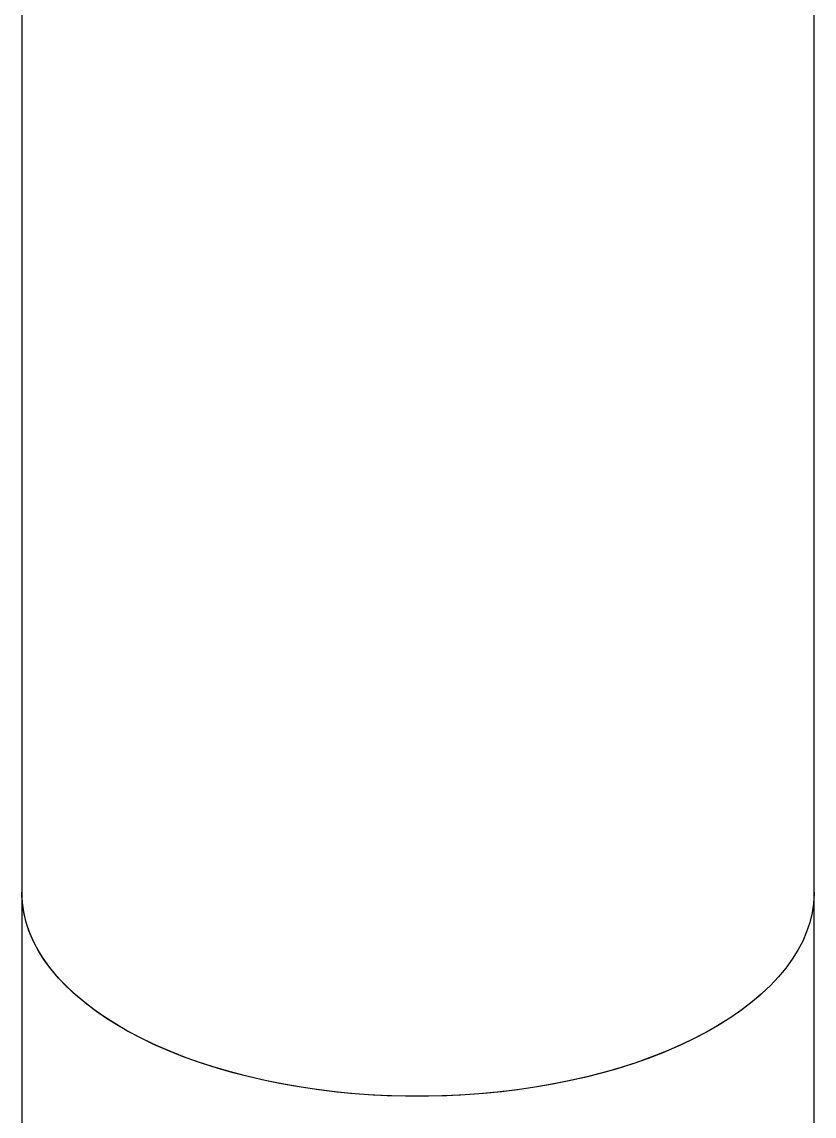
# Model space of a CAD drawing. Header units: inches. Extents: x 0.9 to 37.1, y -8.4 to 11.7.
# Drawn here: x 2.6577 to 2.7905, y 2.0324 to 2.2158 of the extents above; entities that cross this region are included whole.
import ezdxf

# ---------------------------------------------------------------- set-up
doc = ezdxf.new("R2010")
doc.units = ezdxf.units.IN
doc.header["$MEASUREMENT"] = 0

msp = doc.modelspace()

# ---------------------------------------------------------------- linework, layer by layer
at = {"color": 7, "linetype": 'Continuous', "lineweight": 25}
for p, q in [((2.65766, 2.77294), (2.65766, 2.06989)), ((2.79047, 2.06989), (2.79047, 2.77294)), ((2.65766, 2.06989), (2.65766, 1.98307)), ((2.79047, 1.98307), (2.79047, 2.06989))]:
    msp.add_line(p, q, dxfattribs=at)
at = {"color": 7, "linetype": 'Continuous', "lineweight": 25, "flags": 128}
for points in [[(2.78279, 2.05393), (2.78129, 2.05254), (2.77966, 2.05118), (2.77791, 2.04987), (2.77604, 2.0486), (2.77406, 2.04738), (2.77197, 2.04621), (2.76978, 2.04508), (2.76749, 2.04402), (2.76511, 2.043), (2.76264, 2.04205), (2.76008, 2.04115), (2.75744, 2.04032), (2.75474, 2.03955), (2.75196, 2.03885), (2.74913, 2.03822), (2.74624, 2.03765), (2.74331, 2.03715), (2.74033, 2.03673), (2.73732, 2.03637), (2.73427, 2.03609), (2.73121, 2.03588), (2.72813, 2.03575), (2.72504, 2.03569), (2.72195, 2.0357), (2.71887, 2.03579), (2.71579, 2.03595), (2.71274, 2.03619), (2.7097, 2.0365), (2.7067, 2.03688), (2.70374, 2.03733), (2.70082, 2.03785), (2.69795, 2.03844), (2.69514, 2.0391), (2.69239, 2.03983), (2.68971, 2.04062), (2.6871, 2.04147), (2.68457, 2.04239), (2.68213, 2.04337), (2.67978, 2.0444), (2.67753, 2.04549), (2.67537, 2.04663), (2.67333, 2.04782), (2.67139, 2.04906), (2.66956, 2.05035), (2.66786, 2.05167), (2.66627, 2.05304), (2.66481, 2.05444), (2.66348, 2.05588), (2.66228, 2.05735), (2.66122, 2.05884), (2.66029, 2.06036), (2.65949, 2.0619), (2.65884, 2.06345), (2.65833, 2.06502), (2.65796, 2.0666), (2.65774, 2.06819), (2.65766, 2.06978), (2.65766, 2.06989)], [(2.69307, 2.03964), (2.69037, 2.04041), (2.68774, 2.04125), (2.6852, 2.04215), (2.68273, 2.04312), (2.68036, 2.04414), (2.67808, 2.04521), (2.6759, 2.04634), (2.67383, 2.04752), (2.67186, 2.04875), (2.67001, 2.05002), (2.66827, 2.05134), (2.66666, 2.05269), (2.66517, 2.05409), (2.6638, 2.05552), (2.66257, 2.05698), (2.66147, 2.05846), (2.6605, 2.05998), (2.65968, 2.06151), (2.65899, 2.06306), (2.65845, 2.06463), (2.65804, 2.06621), (2.65778, 2.06779), (2.65766, 2.06938), (2.65766, 2.06989)], [(2.79047, 2.06989), (2.79047, 2.0696), (2.79037, 2.06801), (2.79013, 2.06642), (2.78974, 2.06484), (2.78921, 2.06327), (2.78855, 2.06172), (2.78774, 2.06018), (2.78679, 2.05867), (2.78571, 2.05718), (2.78449, 2.05571), (2.78315, 2.05428), (2.78167, 2.05288), (2.78008, 2.05152), (2.77836, 2.0502), (2.77652, 2.04892), (2.77457, 2.04768), (2.77251, 2.0465), (2.77034, 2.04536), (2.76808, 2.04428), (2.76571, 2.04325), (2.76326, 2.04228), (2.76073, 2.04137), (2.75811, 2.04052), (2.75542, 2.03974), (2.75266, 2.03902), (2.74984, 2.03837), (2.74697, 2.03779), (2.74404, 2.03727), (2.74108, 2.03683), (2.73807, 2.03646), (2.73504, 2.03616), (2.73198, 2.03593), (2.7289, 2.03578), (2.72582, 2.0357), (2.72272, 2.03569), (2.71964, 2.03576), (2.71656, 2.0359), (2.7135, 2.03612), (2.71046, 2.03641), (2.70745, 2.03677), (2.70448, 2.03721), (2.70155, 2.03771), (2.69866, 2.03829), (2.69584, 2.03893), (2.69307, 2.03964)]]:
    msp.add_lwpolyline(points, dxfattribs=at)

doc.saveas('drawing.dxf')
